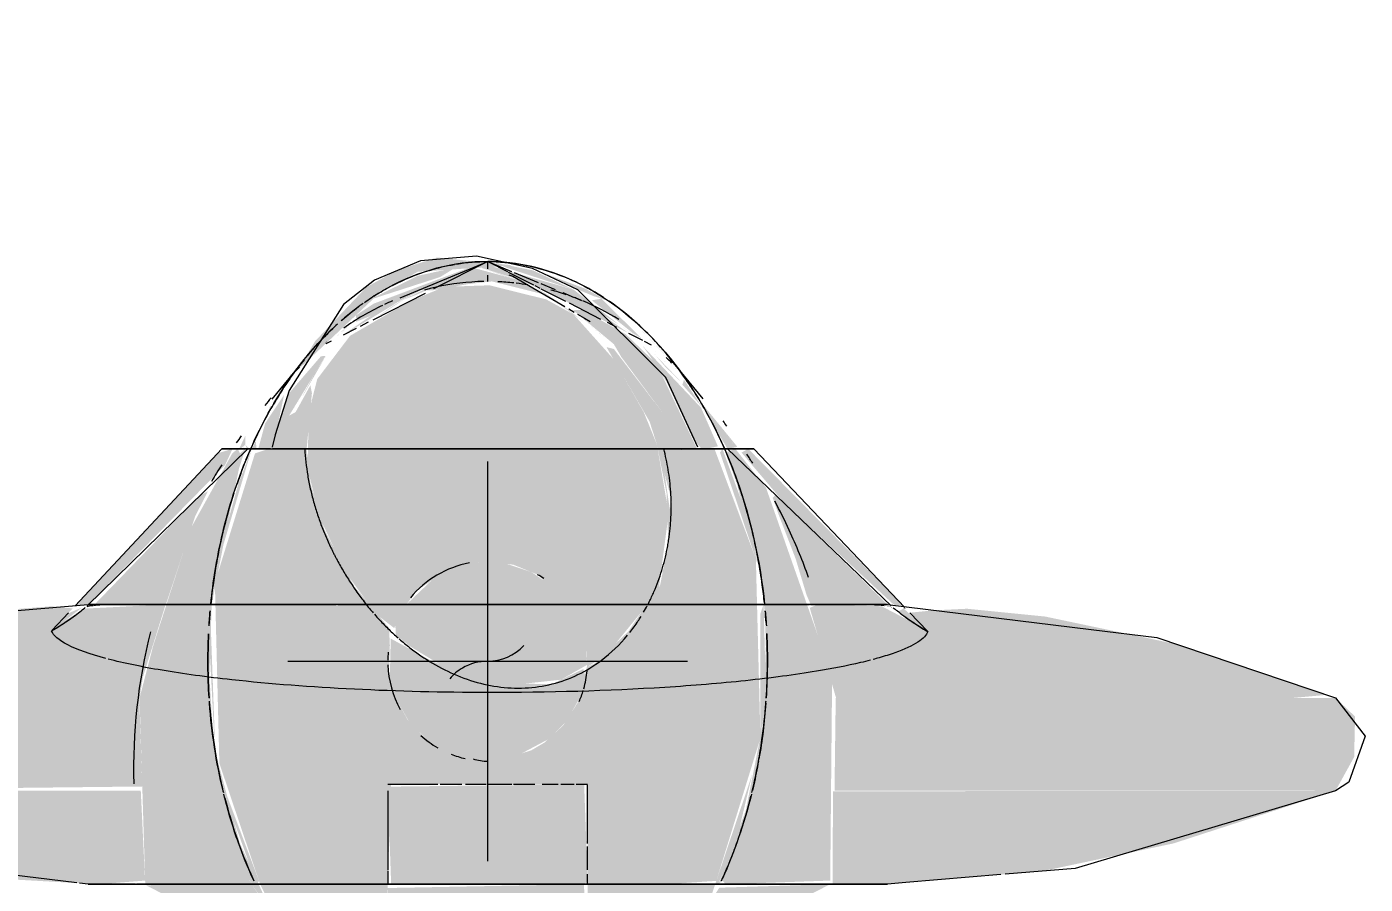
# Model space of a CAD drawing. Header units: metres. Extents: x 147 to 427, y -16 to 162.
# Drawn here: x 396.1699 to 396.3374, y 2.0721 to 2.1794 of the extents above; entities that cross this region are included whole.
import ezdxf

# ---------------------------------------------------------------- set-up
doc = ezdxf.new("R2010")
doc.units = ezdxf.units.M
for name, color, linetype, lineweight in [('A-ANNO-DIMS', 7, 'Continuous', 5), ('A-ANNO-DIMS-50', 7, 'Continuous', 5), ('P-PIPE', 7, 'Continuous', 5), ('P-PIPE-CNTR', 7, 'Continuous', 5), ('P-SANR-FIXT', 7, 'Continuous', 5)]:
    doc.layers.add(name, color=color, linetype=linetype, lineweight=lineweight)
doc.styles.add('Century Gothic_1', font='GOTHIC.TTF', dxfattribs={"height": 0.075})
doc.dimstyles.new('Setores_1_5', dxfattribs={"dimscale": 0.3048, "dimtxt": 0.078313, "dimasz": 0.520833, "dimexe": 0.393701, "dimexo": 0.246063, "dimgap": 0.287073, "dimtad": 1, "dimrnd": 0.01, "dimzin": 0, "dimdsep": 46, "dimtxsty": 'Century Gothic_1', "dimblk1": 'OBLIQUE', "dimblk2": 'OBLIQUE', "dimsah": 1, "dimcen": 0.09, "dimazin": 0, "dimtfac": 1, "dimtdec": 4, "dimtix": 1, "dimtmove": 0, "dimatfit": 3, "dimfxl": 1, "dimtvp": 1, "dimtolj": 1, "dimtzin": 0, "dimarcsym": 2})

# ---------------------------------------------------------------- blocks, each defined once
blk = doc.blocks.new('UT_Chuveiro ou ducha - UT_Elétrico-3640160-HH')
at = {"layer": 'P-SANR-FIXT', "true_color": 0x7f7f7f, "transparency": 33554598}
h = blk.add_hatch(color=8, dxfattribs=at)
h.paths.add_polyline_path([(-156.98168, 2.13654), (-156.97167, 2.14595), (-156.96678, 2.14872), (-156.95489, 2.14953), (-156.96437, 2.15051), (-156.96938, 2.1489), (-156.97321, 2.14679), (-156.9796, 2.14005), (-156.98163, 2.13666)])
h.paths.add_polyline_path([(-156.93577, 2.13828), (-156.9395, 2.14214), (-156.93645, 2.13894), (-156.93578, 2.13829)])
h.paths.add_polyline_path([(-156.94315, 2.14515), (-156.94576, 2.14659), (-156.95276, 2.14921), (-156.95036, 2.14826), (-156.94858, 2.14726), (-156.94477, 2.14568), (-156.94317, 2.14516)])
h = blk.add_hatch(color=8, dxfattribs=at)
h.paths.add_polyline_path([(-156.93593, 2.12359), (-156.93496, 2.11993), (-156.93524, 2.11906), (-156.9359, 2.1235)])
h.paths.add_polyline_path([(-156.93585, 2.0721), (-156.92942, 2.07252), (-156.9239, 2.09039), (-156.92447, 2.11281), (-156.92965, 2.12658), (-156.93184, 2.12659), (-156.93686, 2.13717), (-156.94071, 2.14088), (-156.94614, 2.14396), (-156.94738, 2.14395), (-156.94224, 2.13967), (-156.94129, 2.13805), (-156.93619, 2.13117), (-156.94224, 2.13907), (-156.94316, 2.1393), (-156.93777, 2.12999), (-156.93684, 2.1271), (-156.93565, 2.12103), (-156.93543, 2.11488), (-156.93642, 2.10964), (-156.93755, 2.1071), (-156.93816, 2.1071), (-156.94041, 2.10374), (-156.94463, 2.09972), (-156.94562, 2.09924), (-156.94676, 2.09481), (-156.94853, 2.09201), (-156.95091, 2.08983), (-156.95257, 2.08885), (-156.95608, 2.08776), (-156.95802, 2.0875), (-156.96284, 2.08858), (-156.96586, 2.0904), (-156.96805, 2.09271), (-156.96957, 2.09548), (-156.97037, 2.09881), (-156.97026, 2.102), (-156.97036, 2.10415), (-156.9748, 2.10949), (-156.97844, 2.11644), (-156.9802, 2.12225), (-156.98067, 2.12658), (-156.98001, 2.13356), (-156.9802, 2.13452), (-156.98205, 2.13117), (-156.98286, 2.13073), (-156.97832, 2.13818), (-156.97888, 2.13816), (-156.98293, 2.13346), (-156.9854, 2.12658), (-156.98713, 2.12601), (-156.99215, 2.10983), (-156.99159, 2.08724), (-156.98649, 2.0721), (-156.97052, 2.07223), (-156.9701, 2.0846), (-156.94552, 2.08455), (-156.94552, 2.0721), (-156.9363, 2.0721)])
h.paths.add_polyline_path([(-156.9745, 2.14328), (-156.9745, 2.14246), (-156.97269, 2.1432), (-156.96629, 2.14645), (-156.965, 2.14639), (-156.96047, 2.14718), (-156.9575, 2.14752), (-156.95075, 2.14584), (-156.95443, 2.14775), (-156.96014, 2.14931), (-156.97227, 2.14474), (-156.9742, 2.14347)])
h.paths.add_polyline_path([(-156.97645, 2.14089), (-156.97525, 2.14223), (-156.97321, 2.14423), (-156.97599, 2.14147), (-156.97644, 2.1409)])
h.paths.add_polyline_path([(-156.94158, 2.14211), (-156.94729, 2.1465), (-156.95876, 2.14976), (-156.95876, 2.1492), (-156.95452, 2.14788), (-156.94379, 2.14347), (-156.94159, 2.14212)])
h = blk.add_hatch(color=8, dxfattribs=at)
h.paths.add_polyline_path([(-156.98124, 2.13305), (-156.98286, 2.13085), (-156.98128, 2.13299)])
h.paths.add_polyline_path([(-156.94351, 2.14053), (-156.94689, 2.14361), (-156.94364, 2.14063)])
h.paths.add_polyline_path([(-156.93915, 2.13554), (-156.94248, 2.13944), (-156.93924, 2.13564)])
h.paths.add_polyline_path([(-156.97686, 2.14064), (-156.97541, 2.1422), (-156.97677, 2.14077)])
h.paths.add_polyline_path([(-156.97595, 2.14126), (-156.97462, 2.1431), (-156.9759, 2.14132)])
h.paths.add_polyline_path([(-156.95443, 2.14775), (-156.95885, 2.14922), (-156.95594, 2.1482)])
h = blk.add_hatch(color=8, dxfattribs=at)
h.paths.add_polyline_path([(-156.96014, 2.14945), (-156.95876, 2.14976), (-156.9605, 2.14963), (-156.96153, 2.1494)])
h.paths.add_polyline_path([(-156.97286, 2.14519), (-156.96398, 2.14806), (-156.96206, 2.14924), (-156.96678, 2.14822), (-156.97281, 2.14522)])
for points in [[(-156.94729, 2.1465), (-156.95236, 2.1489), (-156.95705, 2.14985), (-156.95569, 2.14924), (-156.94756, 2.14659)], [(-156.97597, 2.14088), (-156.96903, 2.14505), (-156.96698, 2.14582), (-156.96433, 2.14702), (-156.965, 2.14696), (-156.97226, 2.14347), (-156.9759, 2.14098)], [(-156.97241, 2.14269), (-156.96813, 2.14549), (-156.96991, 2.14443), (-156.9724, 2.14269)], [(-156.9404, 2.14104), (-156.94422, 2.14373), (-156.9498, 2.14648), (-156.95018, 2.14601), (-156.94061, 2.14115)], [(-156.93865, 2.14015), (-156.94146, 2.14203), (-156.93886, 2.14026)], [(-156.97859, 2.13957), (-156.97707, 2.14104), (-156.97858, 2.13957)], [(-157.00956, 2.10702), (-157.00795, 2.10712), (-156.99087, 2.12455), (-156.98994, 2.12658), (-156.99182, 2.12601), (-157.00948, 2.1071)], [(-156.90609, 2.107), (-156.92543, 2.12658), (-156.92626, 2.1261), (-156.92072, 2.11957), (-156.9072, 2.10706)], [(-156.95681, 2.09683), (-156.94885, 2.09769), (-156.94558, 2.09955), (-156.94579, 2.10202), (-156.94668, 2.10501), (-156.94785, 2.1071), (-156.94919, 2.10884), (-156.9525, 2.11113), (-156.95561, 2.11218), (-156.95802, 2.1125), (-156.96126, 2.11207), (-156.96427, 2.11083), (-156.9682, 2.1071), (-156.96957, 2.10452), (-156.96951, 2.10324), (-156.9676, 2.10178), (-156.96234, 2.09859), (-156.95787, 2.09716)], [(-157.01258, 2.10379), (-157.00878, 2.10672), (-157.01053, 2.10598), (-157.01251, 2.10387)], [(-156.85716, 2.09542), (-156.85302, 2.0958), (-156.87222, 2.10221), (-156.88827, 2.10559), (-156.89805, 2.10657), (-156.90234, 2.10636), (-156.90521, 2.10607), (-156.90404, 2.10442), (-156.90873, 2.10688), (-156.91673, 2.1071), (-156.91773, 2.10668), (-156.91444, 2.09542), (-156.85882, 2.09542)], [(-156.90785, 2.10693), (-156.90853, 2.1071), (-156.90786, 2.10693)], [(-156.90736, 2.10675), (-156.90843, 2.10699), (-156.90762, 2.10677)], [(-156.90569, 2.10658), (-156.90598, 2.10674), (-156.90598, 2.10661)], [(-156.95802, 2.0875), (-156.95479, 2.08793), (-156.95027, 2.09033), (-156.9481, 2.09257), (-156.94651, 2.09542), (-156.94578, 2.09804), (-156.94606, 2.09903), (-156.94994, 2.09716), (-156.95802, 2.09721), (-156.96497, 2.1), (-156.97015, 2.10284), (-156.97026, 2.09797), (-156.96954, 2.09542), (-156.9679, 2.09252), (-156.96568, 2.09026), (-156.96284, 2.08858), (-156.96073, 2.08786)], [(-157.04933, 2.08379), (-157.00123, 2.08433), (-157.00161, 2.09542), (-157.06408, 2.09542), (-157.06654, 2.09308), (-157.06643, 2.08802), (-157.06408, 2.08379), (-157.05136, 2.08379)], [(-156.85954, 2.08379), (-156.85196, 2.08379), (-156.84962, 2.08802), (-156.84951, 2.09308), (-156.85196, 2.09542), (-156.91448, 2.09542), (-156.91463, 2.08379), (-156.86469, 2.08379)], [(-157.00677, 2.0721), (-157.00088, 2.07256), (-157.00142, 2.08379), (-157.06408, 2.08379), (-157.04125, 2.07638), (-157.02005, 2.07285), (-157.01636, 2.07264)], [(-156.94617, 2.0721), (-156.94552, 2.07239), (-156.94595, 2.0846), (-156.97052, 2.08431), (-156.9701, 2.0721), (-156.94629, 2.0721)], [(-156.90928, 2.0721), (-156.88879, 2.0737), (-156.87222, 2.07721), (-156.85196, 2.08379), (-156.91483, 2.08373), (-156.91486, 2.0721), (-156.91128, 2.0721)]]:
    blk.add_hatch(color=8, dxfattribs=at).paths.add_polyline_path(points)
h = blk.add_hatch(color=8, dxfattribs=at)
h.paths.add_polyline_path([(-156.94552, 2.05642), (-156.93733, 2.06123), (-156.93025, 2.07005), (-156.92956, 2.0721), (-156.94552, 2.0721), (-156.94552, 2.05697)])
h.paths.add_polyline_path([(-156.97052, 2.05642), (-156.97052, 2.0721), (-156.98646, 2.07202), (-156.98482, 2.06883), (-156.97817, 2.06101), (-156.97136, 2.05686)])
h.paths.add_polyline_path([(-156.94562, 2.09924), (-156.94318, 2.10079), (-156.93837, 2.10668), (-156.93786, 2.10642), (-156.93672, 2.10831), (-156.93538, 2.11846), (-156.93684, 2.1271), (-156.9385, 2.13117), (-156.94227, 2.13779), (-156.94726, 2.14338), (-156.95071, 2.14527), (-156.9578, 2.14703), (-156.96342, 2.14684), (-156.9678, 2.14503), (-156.97523, 2.14072), (-156.97934, 2.13531), (-156.9804, 2.13117), (-156.98056, 2.12413), (-156.97904, 2.11799), (-156.97581, 2.11113), (-156.97197, 2.10589), (-156.96972, 2.10415), (-156.9682, 2.1071), (-156.96686, 2.10884), (-156.96355, 2.11113), (-156.96044, 2.11218), (-156.95802, 2.1125), (-156.95479, 2.11207), (-156.95177, 2.11083), (-156.94785, 2.1071), (-156.94668, 2.10501), (-156.94567, 2.10113), (-156.94558, 2.09955)])
h.paths.add_polyline_path([(-156.93066, 2.12658), (-156.92922, 2.12689), (-156.93133, 2.13172), (-156.93863, 2.13945), (-156.93764, 2.13806), (-156.93562, 2.13491), (-156.93236, 2.12784), (-156.93126, 2.12658), (-156.93075, 2.12658)])
h.paths.add_polyline_path([(-156.98539, 2.12658), (-156.9849, 2.12658), (-156.98349, 2.13333), (-156.98586, 2.12976), (-156.98672, 2.12658), (-156.9854, 2.12658)])
h.paths.add_polyline_path([(-156.9387, 2.14033), (-156.9438, 2.14536), (-156.94499, 2.14515), (-156.94284, 2.14343), (-156.93987, 2.14105), (-156.93884, 2.14042)])
h.paths.add_polyline_path([(-156.94985, 2.1452), (-156.9519, 2.14608), (-156.95018, 2.14534)])
h = blk.add_hatch(color=8, dxfattribs=at)
h.paths.add_polyline_path([(-156.98124, 2.13305), (-156.97819, 2.1383), (-156.97967, 2.13597), (-156.98105, 2.13346)])
h.paths.add_polyline_path([(-156.94576, 2.14231), (-156.95224, 2.14692), (-156.94951, 2.14516), (-156.94586, 2.14238)])
h = blk.add_hatch(color=8, dxfattribs=at)
h.paths.add_polyline_path([(-156.98686, 2.0721), (-156.98663, 2.07252), (-156.99142, 2.08527), (-156.99064, 2.0824), (-156.98705, 2.07247)])
h.paths.add_polyline_path([(-156.99215, 2.09016), (-156.99272, 2.10598), (-156.99283, 2.102), (-156.99225, 2.09089), (-156.99215, 2.09017)])
h.paths.add_polyline_path([(-156.9918, 2.11215), (-156.98754, 2.12655), (-156.98921, 2.1222), (-156.99157, 2.11368)])
h.paths.add_polyline_path([(-156.97876, 2.13946), (-156.97718, 2.141), (-156.97865, 2.13957)])
h = blk.add_hatch(color=8, dxfattribs=at)
h.paths.add_polyline_path([(-156.93552, 2.06239), (-156.93391, 2.0641), (-156.93535, 2.0626)])
h.paths.add_polyline_path([(-156.94203, 2.05822), (-156.93577, 2.06207), (-156.9368, 2.06156), (-156.94097, 2.0589)])
h.paths.add_polyline_path([(-156.93652, 2.06105), (-156.93535, 2.06226), (-156.93641, 2.06119)])
h.paths.add_polyline_path([(-156.92919, 2.0721), (-156.92682, 2.07788), (-156.92492, 2.08587), (-156.92956, 2.0721)])
h.paths.add_polyline_path([(-156.9239, 2.09017), (-156.92322, 2.09641), (-156.9235, 2.10712), (-156.9239, 2.10597), (-156.9239, 2.09039)])
h.paths.add_polyline_path([(-156.92425, 2.11214), (-156.92567, 2.11845), (-156.92866, 2.12658), (-156.92895, 2.1261), (-156.9245, 2.11288)])
h.paths.add_polyline_path([(-156.93083, 2.13113), (-156.93266, 2.13346), (-156.93087, 2.13117)])
h.paths.add_polyline_path([(-156.93347, 2.13459), (-156.93717, 2.13844), (-156.93578, 2.13682), (-156.93376, 2.13487)])
h.paths.add_polyline_path([(-156.93599, 2.13781), (-156.93845, 2.14005), (-156.93684, 2.13858), (-156.93632, 2.13811)])
h = blk.add_hatch(color=8, dxfattribs=at)
h.paths.add_polyline_path([(-156.93659, 2.06102), (-156.93565, 2.06207), (-156.93654, 2.06109)])
h.paths.add_polyline_path([(-156.93535, 2.137), (-156.93836, 2.13994), (-156.93552, 2.13717)])
h.paths.add_polyline_path([(-156.93914, 2.1398), (-156.94139, 2.14154), (-156.93917, 2.13982)])
h = blk.add_hatch(color=8, dxfattribs=at)
h.paths.add_polyline_path([(-156.93733, 2.06123), (-156.93468, 2.06346), (-156.93535, 2.06349), (-156.93718, 2.06141)])
h.paths.add_polyline_path([(-156.92919, 2.0721), (-156.92864, 2.07256), (-156.92824, 2.0721), (-156.91517, 2.07256), (-156.91493, 2.09813), (-156.9232, 2.1217), (-156.92704, 2.12658), (-156.92828, 2.1261), (-156.92686, 2.12225), (-156.9239, 2.11113), (-156.92333, 2.10597), (-156.92322, 2.10182), (-156.92367, 2.09171), (-156.92573, 2.08136), (-156.92896, 2.07255)])
h.paths.add_polyline_path([(-156.93112, 2.1317), (-156.93347, 2.13521), (-156.93366, 2.13459), (-156.93126, 2.13186)])
h.paths.add_polyline_path([(-156.93406, 2.13608), (-156.93863, 2.14102), (-156.93413, 2.13615)])
h = blk.add_hatch(color=8, dxfattribs=at)
h.paths.add_polyline_path([(-156.97992, 2.06125), (-156.98049, 2.06189), (-156.98306, 2.06483), (-156.98403, 2.06654), (-156.98746, 2.07202), (-156.98804, 2.0721), (-157.00078, 2.07198), (-156.98115, 2.06189)])
h.paths.add_polyline_path([(-156.98891, 2.12658), (-156.98833, 2.12713), (-156.98833, 2.12823), (-156.98911, 2.12658)])
h.paths.add_polyline_path([(-156.98802, 2.12658), (-156.98793, 2.12667), (-156.98833, 2.12705), (-156.98814, 2.12658)])
h.paths.add_polyline_path([(-156.98539, 2.13162), (-156.9849, 2.132), (-156.98522, 2.13188)])
h = blk.add_hatch(color=8, dxfattribs=at)
h.paths.add_polyline_path([(-156.93613, 2.06125), (-156.91519, 2.0721), (-156.92905, 2.07167), (-156.93323, 2.0649), (-156.93391, 2.06341), (-156.93596, 2.06148)])
h.paths.add_polyline_path([(-156.93159, 2.06681), (-156.92874, 2.07103), (-156.93158, 2.06683)])
h.paths.add_polyline_path([(-156.92794, 2.12658), (-156.92679, 2.12683), (-156.9317, 2.13284), (-156.92802, 2.12658)])
h.paths.add_polyline_path([(-156.92704, 2.12683), (-156.93005, 2.13117), (-156.9272, 2.12707)])
h = blk.add_hatch(color=8, dxfattribs=at)
h.paths.add_polyline_path([(-156.98341, 2.06518), (-156.98539, 2.06777), (-156.98385, 2.0657)])
h.paths.add_polyline_path([(-156.98026, 2.06169), (-156.98154, 2.06327), (-156.98049, 2.06189)])
h.paths.add_polyline_path([(-156.98743, 2.0721), (-156.98784, 2.07259), (-156.9878, 2.07257)])
h.paths.add_polyline_path([(-156.98493, 2.0683), (-156.98905, 2.0773), (-156.99215, 2.08887), (-156.9925, 2.09257), (-156.99283, 2.09819), (-156.99255, 2.10712), (-156.99021, 2.11898), (-156.98912, 2.12415), (-156.98833, 2.12658), (-156.989, 2.12601), (-156.9893, 2.12658), (-156.98997, 2.12601), (-156.99508, 2.11678), (-156.99985, 2.102), (-157.00157, 2.09542), (-157.00086, 2.0721), (-156.98746, 2.07202), (-156.98506, 2.06845)])
h.paths.add_polyline_path([(-156.97904, 2.06159), (-156.98341, 2.06574), (-156.98088, 2.06283), (-156.9793, 2.06177)])
h.paths.add_polyline_path([(-156.98867, 2.12658), (-156.98833, 2.12705), (-156.98861, 2.12669)])
h.paths.add_polyline_path([(-156.98798, 2.12658), (-156.98788, 2.12673), (-156.98793, 2.12667)])
h.paths.add_polyline_path([(-156.98753, 2.12658), (-156.98693, 2.12658), (-156.98704, 2.12755)])
h.paths.add_polyline_path([(-156.98794, 2.12658), (-156.98782, 2.12679), (-156.98784, 2.12677)])
h = blk.add_hatch(color=8, dxfattribs=at)
h.paths.add_polyline_path([(-156.90801, 2.1071), (-156.92203, 2.12083), (-156.92236, 2.12043), (-156.92159, 2.11826), (-156.91949, 2.11281), (-156.91814, 2.10833), (-156.91762, 2.1071), (-156.90806, 2.1071)])
h.paths.add_polyline_path([(-156.99831, 2.1071), (-156.99815, 2.10749), (-156.9946, 2.11816), (-156.99301, 2.12128), (-156.99408, 2.12067), (-157.0072, 2.1071), (-156.99899, 2.1071)])
h = blk.add_hatch(color=8, dxfattribs=at)
h.paths.add_polyline_path([(-157.0212, 2.10643), (-157.02474, 2.10597), (-157.02151, 2.10638)])
h.paths.add_polyline_path([(-157.03556, 2.09542), (-157.00157, 2.09542), (-157.00115, 2.09802), (-156.99831, 2.1071), (-157.00854, 2.10658), (-157.01211, 2.10429), (-157.00995, 2.10661), (-157.01258, 2.10687), (-157.02406, 2.10598), (-157.04194, 2.10271), (-157.06408, 2.09542), (-157.03619, 2.09542)])
h = blk.add_hatch(color=8, dxfattribs=at)
h.paths.add_polyline_path([(-156.90297, 2.10371), (-156.90598, 2.10661), (-156.90667, 2.10621), (-156.90305, 2.10377)])
h.paths.add_polyline_path([(-156.90583, 2.10672), (-156.90609, 2.107), (-156.90598, 2.10674)])
h = blk.add_hatch(color=8, dxfattribs=at)
h.paths.add_polyline_path([(-156.95802, 2.05), (-156.94552, 2.05697), (-156.94597, 2.0721), (-156.97052, 2.07163), (-156.9701, 2.05621), (-156.95803, 2.05001)])
h.paths.add_polyline_path([(-156.96694, 2.05536), (-156.96694, 2.05536), (-156.96694, 2.05536)])
at = {"layer": 'P-SANR-FIXT', "color": 8, "true_color": 0x797979}
for p, q in [((-156.96899, 2.14546), (-156.95802, 2.15)), ((-156.95802, 2.15), (-156.96478, 2.14657)), ((-156.95802, 2.15), (-156.95503, 2.14876)), ((-156.95802, 2.14908), (-156.95802, 2.15)), ((-156.95802, 2.15), (-156.95555, 2.14874)), ((-156.95545, 2.14869), (-156.95228, 2.14708)), ((-156.95469, 2.14862), (-156.95172, 2.14739)), ((-156.95802, 2.14752), (-156.95802, 2.1483)), ((-156.95214, 2.14701), (-156.95151, 2.14669)), ((-156.95137, 2.14725), (-156.94958, 2.14651)), ((-156.95136, 2.14661), (-156.94828, 2.14505)), ((-156.94864, 2.14612), (-156.94719, 2.14552)), ((-156.94704, 2.14546), (-156.94628, 2.14514)), ((-156.94784, 2.14482), (-156.94389, 2.14281)), ((-156.97297, 2.1424), (-156.97398, 2.14189)), ((-156.94308, 2.1424), (-156.94192, 2.14181)), ((-156.97759, 2.14005), (-156.97829, 2.1397)), ((-156.97448, 2.14164), (-156.97612, 2.1408))]:
    blk.add_line(p, q, dxfattribs=at)
at = {"layer": 'P-SANR-FIXT', "color": 8, "true_color": 0x6f6f6f}
for p, q in [((-156.96586, 2.14602), (-156.97241, 2.14269)), ((-156.94677, 2.14342), (-156.94589, 2.14291)), ((-156.9404, 2.14104), (-156.93865, 2.14015)), ((-156.93845, 2.14005), (-156.93755, 2.13959)), ((-156.98091, 2.12658), (-156.98493, 2.12658)), ((-156.93179, 2.12658), (-156.93599, 2.12658)), ((-156.93302, 2.12662), (-156.93184, 2.12658))]:
    blk.add_line(p, q, dxfattribs=at)
at = {"layer": 'P-SANR-FIXT', "color": 251, "true_color": 0x525252}
for p, q in [((-156.94787, 2.14407), (-156.94719, 2.14367)), ((-156.94589, 2.14291), (-156.94519, 2.1425)), ((-156.98519, 2.12658), (-156.99128, 2.12658)), ((-156.98884, 2.12658), (-156.98802, 2.12658)), ((-156.95944, 2.12658), (-156.95547, 2.12658)), ((-156.94129, 2.12658), (-156.95535, 2.12659)), ((-156.93304, 2.12658), (-156.94123, 2.12658)), ((-156.92473, 2.12658), (-156.93179, 2.12658)), ((-156.92802, 2.12658), (-156.9272, 2.12658)), ((-157.02252, 2.10588), (-157.00802, 2.1071)), ((-156.9087, 2.1071), (-156.90806, 2.1071)), ((-156.90802, 2.1071), (-156.88254, 2.10399)), ((-157.01047, 2.10604), (-157.01251, 2.10387)), ((-156.9052, 2.10606), (-156.90301, 2.10376)), ((-157.0094, 2.07227), (-157.03157, 2.07497)), ((-156.89382, 2.0733), (-156.90572, 2.0723)), ((-156.94719, 2.0721), (-156.95802, 2.0721)), ((-156.90928, 2.0721), (-156.91037, 2.0721))]:
    blk.add_line(p, q, dxfattribs=at)
at = {"layer": 'P-SANR-FIXT'}
for p, q in [((-156.981, 2.13772), (-156.98502, 2.1328)), ((-156.93105, 2.13282), (-156.93513, 2.13781)), ((-156.99128, 2.12658), (-157.00964, 2.10694)), ((-157.00814, 2.10692), (-156.98802, 2.12658)), ((-156.99128, 2.12658), (-156.98884, 2.12658)), ((-156.98314, 2.12658), (-156.9849, 2.12658)), ((-156.93184, 2.12658), (-156.93304, 2.12658)), ((-156.92802, 2.12658), (-156.90754, 2.10692)), ((-156.9272, 2.12658), (-156.92473, 2.12658)), ((-156.92473, 2.12658), (-156.90583, 2.10672)), ((-157.00802, 2.1071), (-157.00493, 2.1071)), ((-156.91094, 2.1071), (-156.9087, 2.1071)), ((-157.00802, 2.0721), (-157.0091, 2.07223)), ((-156.90802, 2.0721), (-156.90928, 2.0721)), ((-156.90572, 2.0723), (-156.90802, 2.0721))]:
    blk.add_line(p, q, dxfattribs=at)
at = {"layer": 'P-SANR-FIXT', "flags": 128}
for points in [[(-156.93172, 2.12678), (-156.93572, 2.1355), (-156.94675, 2.14646), (-156.9524, 2.14915), (-156.95943, 2.15066), (-156.96642, 2.15011), (-156.97218, 2.14769), (-156.97607, 2.14462), (-156.98285, 2.13387), (-156.98459, 2.12833), (-156.98498, 2.12677)], [(-156.98802, 2.12658), (-156.9823, 2.12658), (-156.9673, 2.12658), (-156.95944, 2.12658)], [(-156.95535, 2.12659), (-156.95725, 2.12658), (-156.95955, 2.12658)], [(-156.95547, 2.12658), (-156.94875, 2.12658), (-156.93375, 2.12658), (-156.92802, 2.12658)], [(-156.95802, 2.1071), (-156.9778, 2.1071), (-156.99435, 2.1071), (-157.00498, 2.1071), (-157.00802, 2.1071)], [(-156.90802, 2.1071), (-156.9121, 2.1071), (-156.92367, 2.1071), (-156.94083, 2.1071), (-156.95802, 2.1071)], [(-156.88254, 2.10399), (-156.8743, 2.10299), (-156.85196, 2.09542)], [(-156.85196, 2.09542), (-156.84824, 2.09061), (-156.85027, 2.08488), (-156.85196, 2.08379)], [(-156.85196, 2.08379), (-156.88452, 2.07409), (-156.89328, 2.07335)], [(-157.00207, 2.0721), (-157.00498, 2.0721), (-157.00802, 2.0721)], [(-157.00802, 2.0721), (-157.00395, 2.0721), (-156.99238, 2.0721), (-156.97522, 2.0721), (-156.95802, 2.0721)], [(-156.95802, 2.0721), (-156.93825, 2.0721), (-156.9217, 2.0721), (-156.91107, 2.0721), (-156.90802, 2.0721)], [(-156.91037, 2.0721), (-156.9121, 2.0721), (-156.91331, 2.0721)]]:
    blk.add_lwpolyline(points, dxfattribs=at)
at = {"layer": 'P-SANR-FIXT', "color": 251, "true_color": 0x525252, "flags": 128}
for points in [[(-156.95536, 2.14835), (-156.95486, 2.14817), (-156.94839, 2.14438)], [(-156.95955, 2.12658), (-156.97374, 2.12658), (-156.98314, 2.12658)], [(-156.95802, 2.0721), (-156.9778, 2.0721), (-156.99435, 2.0721), (-157.00194, 2.0721)], [(-156.91331, 2.0721), (-156.92367, 2.0721), (-156.94083, 2.0721), (-156.94718, 2.0721)]]:
    blk.add_lwpolyline(points, dxfattribs=at)
at = {"layer": 'P-SANR-FIXT', "color": 8, "true_color": 0x6f6f6f, "flags": 128}
blk.add_lwpolyline([(-156.93599, 2.12658), (-156.93494, 2.12658), (-156.93377, 2.12653)], dxfattribs=at)
at = {"layer": 'P-SANR-FIXT', "color": 8, "true_color": 0x6f6f6f}
for centre, radius, start, end in [((-156.9578, 2.1162), 0.03132, 94.0408, 105.0691), ((-156.93093, 2.08645), 0.0714, 139.3392, 140.3463), ((-156.98511, 2.08645), 0.0714, 32.4529, 33.5425), ((-156.93093, 2.08645), 0.0714, 147.7215, 149.6745), ((-156.98511, 2.08645), 0.0714, 19.6557, 24.783)]:
    blk.add_arc(centre, radius, start, end, dxfattribs=at)
at = {"layer": 'P-SANR-FIXT', "color": 8, "true_color": 0x797979}
for centre, radius, start, end in [((-156.9578, 2.1162), 0.03132, 91.25, 94.0408), ((-156.95825, 2.1162), 0.03132, 80.3255, 83.0246), ((-156.9578, 2.1162), 0.03132, 112.797, 114.7647), ((-156.95825, 2.1162), 0.03132, 67.5297, 68.7526), ((-156.95825, 2.1162), 0.03132, 57.9586, 67.2054), ((-156.9578, 2.1162), 0.03132, 115.2688, 125.5484), ((-156.93093, 2.08645), 0.0714, 135.1734, 136.3923), ((-156.98511, 2.08645), 0.0714, 45.419, 46.2175), ((-156.95802, 2.1), 0.0125, 174.7143, 179.4323), ((-156.95802, 2.1), 0.0125, 182.0722, 208.9118), ((-156.95802, 2.1), 0.0125, 228.0735, 240)]:
    blk.add_arc(centre, radius, start, end, dxfattribs=at)
at = {"layer": 'P-SANR-FIXT', "color": 8, "true_color": 0x7c7c7c}
for centre, radius, start, end in [((-156.95825, 2.1162), 0.03132, 83.549, 87.2239), ((-156.95825, 2.1162), 0.03132, 71.2564, 74.9309), ((-156.95802, 2.1), 0.0125, 174.7143, 179.4323), ((-156.95802, 2.1), 0.0125, 182.0722, 208.9118), ((-156.95802, 2.1), 0.0125, 228.0735, 240)]:
    blk.add_arc(centre, radius, start, end, dxfattribs=at)
at = {"layer": 'P-SANR-FIXT', "color": 8, "true_color": 0x7d7d7d}
blk.add_arc((-156.95825, 2.1162), 0.03132, 68.7526, 69.2922, dxfattribs=at)
at = {"layer": 'P-SANR-FIXT', "color": 251, "true_color": 0x525252}
for centre, start, end in [((-156.98511, 2.08645), 37.0027, 37.6493), ((-156.93093, 2.08645), 144.234, 145.0866), ((-156.98511, 2.08645), 24.783, 28.0566), ((-156.93093, 2.08645), 166.0436, 181.4246)]:
    blk.add_arc(centre, 0.0714, start, end, dxfattribs=at)
at = {"layer": 'P-SANR-FIXT', "color": 8, "true_color": 0x6f6f6f}
for points in [[(-156.95802, 2.15), (-156.9623, 2.15), (-156.96658, 2.14887), (-156.97057, 2.14668)], [(-156.9653, 2.1489), (-156.96427, 2.14922), (-156.96324, 2.14946), (-156.96219, 2.14964)], [(-156.94711, 2.1475), (-156.95062, 2.14915), (-156.95432, 2.15), (-156.95802, 2.15)], [(-156.97174, 2.146), (-156.97205, 2.14581), (-156.97237, 2.14561), (-156.97268, 2.1454)], [(-156.97468, 2.14398), (-156.97525, 2.14353), (-156.97582, 2.14307), (-156.97637, 2.14258)], [(-156.97681, 2.14219), (-156.97709, 2.14193), (-156.97737, 2.14167), (-156.97765, 2.1414)], [(-156.97793, 2.14112), (-156.97863, 2.14043), (-156.97931, 2.13971), (-156.97997, 2.13895)], [(-156.9849, 2.12658), (-156.98382, 2.12658), (-156.98295, 2.12658), (-156.98229, 2.12658)], [(-156.98227, 2.12658), (-156.9816, 2.12658), (-156.98115, 2.12658), (-156.98091, 2.12658)], [(-156.92688, 2.1228), (-156.92739, 2.12422), (-156.92795, 2.12561), (-156.92855, 2.12695)], [(-156.98978, 2.12103), (-156.99069, 2.1182), (-156.99143, 2.11525), (-156.99196, 2.11224)], [(-156.99234, 2.10985), (-156.99246, 2.10895), (-156.99257, 2.10805), (-156.99267, 2.10714)], [(-156.9234, 2.10729), (-156.92348, 2.10805), (-156.92357, 2.10881), (-156.92367, 2.10956)], [(-157.00814, 2.10683), (-157.00796, 2.1069), (-157.00771, 2.10695), (-157.00738, 2.10699)], [(-157.0073, 2.107), (-157.00701, 2.10703), (-157.00667, 2.10706), (-157.00627, 2.10708)], [(-156.91009, 2.10709), (-156.90942, 2.10708), (-156.90887, 2.10704), (-156.90843, 2.10699)], [(-156.92319, 2.10486), (-156.92323, 2.10535), (-156.92327, 2.10583), (-156.92331, 2.10632)], [(-156.99294, 2.10344), (-156.99307, 2.10076), (-156.99305, 2.09806), (-156.99287, 2.09539)], [(-156.92317, 2.09539), (-156.923, 2.09806), (-156.92298, 2.10076), (-156.92311, 2.10345)], [(-156.99285, 2.09501), (-156.99273, 2.09338), (-156.99256, 2.09175), (-156.99234, 2.09014)], [(-156.92497, 2.08358), (-156.92466, 2.08486), (-156.92438, 2.08615), (-156.92415, 2.08745)], [(-156.92649, 2.07831), (-156.92596, 2.07988), (-156.92549, 2.08149), (-156.92508, 2.08313)], [(-156.9909, 2.08286), (-156.9901, 2.07971), (-156.98907, 2.07668), (-156.98784, 2.07383)], [(-156.92878, 2.07253), (-156.9284, 2.07336), (-156.92804, 2.0742), (-156.92769, 2.07506)], [(-156.98779, 2.0737), (-156.98762, 2.07331), (-156.98745, 2.07292), (-156.98727, 2.07253)]]:
    blk.add_open_spline(points, degree=3, dxfattribs=at)
at = {"layer": 'P-SANR-FIXT', "color": 251, "true_color": 0x525252}
for points in [[(-156.96992, 2.14702), (-156.96843, 2.14779), (-156.9669, 2.14841), (-156.96536, 2.14889)], [(-156.96193, 2.14969), (-156.96063, 2.14989), (-156.95933, 2.15), (-156.95802, 2.15)], [(-156.95802, 2.15), (-156.95659, 2.15), (-156.95516, 2.14987), (-156.95375, 2.14962)], [(-156.97226, 2.14568), (-156.97166, 2.14606), (-156.97106, 2.14641), (-156.97044, 2.14675)], [(-156.97343, 2.1449), (-156.97315, 2.14509), (-156.97286, 2.14529), (-156.97258, 2.14547)], [(-156.97625, 2.14269), (-156.97557, 2.14328), (-156.97488, 2.14383), (-156.97418, 2.14436)], [(-156.97358, 2.14479), (-156.97395, 2.14453), (-156.97432, 2.14426), (-156.97468, 2.14398)], [(-156.93607, 2.13893), (-156.93772, 2.14084), (-156.9395, 2.14253), (-156.94137, 2.14398)], [(-156.98185, 2.13663), (-156.98037, 2.13858), (-156.97878, 2.14036), (-156.97709, 2.14192)], [(-156.98012, 2.13877), (-156.98031, 2.13856), (-156.98049, 2.13834), (-156.98067, 2.13813)], [(-156.98279, 2.13533), (-156.98344, 2.1344), (-156.98407, 2.13343), (-156.98466, 2.13243)], [(-156.93227, 2.13386), (-156.93259, 2.13436), (-156.93292, 2.13485), (-156.93326, 2.13533)], [(-156.93139, 2.13244), (-156.93159, 2.13278), (-156.9318, 2.13312), (-156.93201, 2.13346)], [(-156.98593, 2.13018), (-156.98647, 2.12915), (-156.98699, 2.12809), (-156.98748, 2.127)], [(-156.92857, 2.127), (-156.92906, 2.12809), (-156.92957, 2.12915), (-156.93012, 2.13017)], [(-156.98826, 2.12518), (-156.98805, 2.12568), (-156.98784, 2.12618), (-156.98762, 2.12668)], [(-156.99196, 2.11224), (-156.9921, 2.11145), (-156.99223, 2.11065), (-156.99234, 2.10985)], [(-156.92367, 2.10956), (-156.92381, 2.1106), (-156.92398, 2.11164), (-156.92417, 2.11267)], [(-157.01258, 2.10379), (-157.01116, 2.10465), (-157.00938, 2.10589), (-157.00867, 2.10651), (-157.00836, 2.10671)], [(-156.93852, 2.10613), (-156.93836, 2.1064), (-156.9382, 2.10668), (-156.93806, 2.10695)], [(-156.91762, 2.1071), (-156.91486, 2.1071), (-156.91259, 2.1071), (-156.91094, 2.1071)], [(-156.90729, 2.10668), (-156.90699, 2.10648), (-156.90626, 2.10586), (-156.90441, 2.10459), (-156.90297, 2.10371)], [(-157.01238, 2.10391), (-157.01108, 2.1047), (-157.01024, 2.10529), (-157.00965, 2.10574)], [(-156.99288, 2.10445), (-156.99284, 2.10506), (-156.9928, 2.10568), (-156.99274, 2.10629)], [(-156.94024, 2.1036), (-156.93988, 2.10405), (-156.93954, 2.10452), (-156.93922, 2.10501)], [(-156.93922, 2.10501), (-156.93909, 2.1052), (-156.93896, 2.1054), (-156.93884, 2.10559)], [(-156.90598, 2.1057), (-156.90535, 2.10524), (-156.90446, 2.10462), (-156.90308, 2.10378)], [(-157.00578, 2.10034), (-157.00777, 2.10088), (-157.01101, 2.10203), (-157.01237, 2.10322), (-157.01258, 2.10379)], [(-156.99288, 2.09542), (-156.99305, 2.09808), (-156.99307, 2.10076), (-156.99294, 2.10342)], [(-156.94381, 2.10011), (-156.94258, 2.10103), (-156.94149, 2.10209), (-156.94052, 2.10325)], [(-156.92311, 2.10342), (-156.92298, 2.10076), (-156.92301, 2.09808), (-156.92318, 2.09542)], [(-156.99113, 2.08378), (-156.99198, 2.08734), (-156.99256, 2.09104), (-156.99283, 2.09477)], [(-156.92322, 2.09477), (-156.92339, 2.09242), (-156.92368, 2.09009), (-156.92408, 2.0878)], [(-156.99234, 2.09014), (-156.99223, 2.08939), (-156.99211, 2.08863), (-156.99198, 2.08788)], [(-156.92415, 2.08745), (-156.92398, 2.08834), (-156.92384, 2.08924), (-156.92371, 2.09015)], [(-156.92502, 2.08337), (-156.92594, 2.07966), (-156.92716, 2.0761), (-156.92866, 2.0728)]]:
    blk.add_open_spline(points, degree=3, dxfattribs=at)
at = {"layer": 'P-SANR-FIXT'}
for points, knots in [([(-156.95375, 2.14962), (-156.95092, 2.14912), (-156.94396, 2.14665), (-156.935, 2.13881), (-156.93014, 2.13055), (-156.92843, 2.12668)], [-0.9609819, -0.9609819, -0.9609819, -0.9609819, -0.8833333, -0.7666667, -0.6791639, -0.6791639, -0.6791639, -0.6791639]), ([(-156.98762, 2.12668), (-156.98656, 2.12908), (-156.98473, 2.13254), (-156.98261, 2.13562), (-156.98185, 2.13663)], [-0.32083608, -0.32083608, -0.32083608, -0.32083608, -0.26666667, -0.23831971, -0.23831971, -0.23831971, -0.23831971]), ([(-156.98112, 2.13757), (-156.98123, 2.13744), (-156.9818, 2.13671), (-156.98236, 2.13595), (-156.98279, 2.13533)], [-0.77065865, -0.77065865, -0.77065865, -0.77065865, -0.76666667, -0.74973289, -0.74973289, -0.74973289, -0.74973289])]:
    blk.add_open_spline(points, degree=3, knots=knots, dxfattribs=at)
at = {"layer": 'P-SANR-FIXT', "color": 251, "true_color": 0x525252}
for points, knots in [([(-156.94354, 2.14551), (-156.94362, 2.14557), (-156.94475, 2.1463), (-156.94591, 2.14694), (-156.94701, 2.14746)], [-0.13586206, -0.13586206, -0.13586206, -0.13586206, -0.13333333, -0.10193882, -0.10193882, -0.10193882, -0.10193882]), ([(-156.98091, 2.12658), (-156.98085, 2.12547), (-156.98066, 2.12379), (-156.98028, 2.12186), (-156.98002, 2.12076), (-156.9798, 2.11994), (-156.97956, 2.11912), (-156.97922, 2.11805), (-156.97874, 2.11671), (-156.97819, 2.1154), (-156.97778, 2.11449), (-156.97753, 2.11398), (-156.97735, 2.1136), (-156.97715, 2.11321), (-156.97689, 2.11271), (-156.97641, 2.11183), (-156.97569, 2.11061), (-156.97476, 2.10918), (-156.97376, 2.10778), (-156.97294, 2.10676), (-156.97246, 2.10619), (-156.97235, 2.10607)], [-1, -1, -1, -1, -0.9444444, -0.9166667, -0.9027778, -0.8888889, -0.875, -0.8611111, -0.8333333, -0.8055556, -0.7916667, -0.7847222, -0.7777778, -0.7708333, -0.7638889, -0.75, -0.7222222, -0.6944444, -0.6666667, -0.6388889, -0.6306196, -0.6306196, -0.6306196, -0.6306196]), ([(-156.93802, 2.10702), (-156.93795, 2.10716), (-156.93767, 2.10771), (-156.93721, 2.10869), (-156.93668, 2.11), (-156.93624, 2.11133), (-156.93586, 2.11269), (-156.9356, 2.11384), (-156.93544, 2.11477), (-156.93533, 2.11548), (-156.93524, 2.11618), (-156.93514, 2.11714), (-156.93507, 2.11834), (-156.93505, 2.11978), (-156.93511, 2.1212), (-156.93523, 2.12259), (-156.93549, 2.1244), (-156.93577, 2.12573), (-156.93599, 2.12658)], [-0.8951137, -0.8951137, -0.8951137, -0.8951137, -0.875, -0.8125, -0.75, -0.6875, -0.625, -0.5625, -0.53125, -0.5, -0.46875, -0.4375, -0.375, -0.3125, -0.25, -0.1875, -0.125, 0, 0, 0, 0]), ([(-156.92843, 2.12668), (-156.92785, 2.12539), (-156.92543, 2.1193), (-156.92393, 2.11254), (-156.92338, 2.10713)], [-0.6791639, -0.6791639, -0.6791639, -0.6791639, -0.65, -0.5455731, -0.5455731, -0.5455731, -0.5455731]), ([(-156.99266, 2.10713), (-156.99238, 2.10996), (-156.99137, 2.11615), (-156.98955, 2.12197), (-156.98833, 2.125)], [-0.4544269, -0.4544269, -0.4544269, -0.4544269, -0.4, -0.3333333, -0.3333333, -0.3333333, -0.3333333]), ([(-157.00493, 2.1071), (-157.00207, 2.1071), (-156.99387, 2.1071), (-156.98209, 2.1071), (-156.97696, 2.1071)], [0, 0, 0, 0, 0.4, 0.675829, 0.675829, 0.675829, 0.675829]), ([(-156.97676, 2.1071), (-156.97638, 2.1071), (-156.97038, 2.1071), (-156.96399, 2.1071), (-156.95802, 2.1071)], [0.6794623, 0.6794623, 0.6794623, 0.6794623, 0.7, 1, 1, 1, 1]), ([(-156.95802, 2.1071), (-156.95009, 2.1071), (-156.93614, 2.1071), (-156.92349, 2.1071), (-156.91863, 2.1071), (-156.91774, 2.1071)], [0, 0, 0, 0, 0.4, 0.7, 0.7720829, 0.7720829, 0.7720829, 0.7720829]), ([(-156.97219, 2.10588), (-156.97198, 2.10564), (-156.97138, 2.10498), (-156.97041, 2.10399), (-156.96962, 2.10326), (-156.96924, 2.10292)], [-0.62663104, -0.62663104, -0.62663104, -0.62663104, -0.61111111, -0.58333333, -0.55886949, -0.55886949, -0.55886949, -0.55886949]), ([(-156.9233, 2.10628), (-156.92327, 2.10593), (-156.92322, 2.10532), (-156.92318, 2.1047), (-156.92316, 2.10444)], [-0.54010365, -0.54010365, -0.54010365, -0.54010365, -0.53333333, -0.5283085, -0.5283085, -0.5283085, -0.5283085]), ([(-156.90297, 2.10371), (-156.90311, 2.10328), (-156.90394, 2.10238), (-156.90634, 2.10127), (-156.90857, 2.10056), (-156.90955, 2.10029), (-156.9098, 2.10023)], [-1, -1, -1, -1, -0.8928571, -0.7857143, -0.7321429, -0.7142857, -0.7142857, -0.7142857, -0.7142857]), ([(-156.96909, 2.10279), (-156.96866, 2.10241), (-156.96777, 2.10168), (-156.96591, 2.10033), (-156.96344, 2.09886), (-156.96021, 2.09752), (-156.95683, 2.09672), (-156.95334, 2.09655), (-156.94991, 2.09705), (-156.94667, 2.09823), (-156.94472, 2.09943), (-156.94381, 2.10011)], [-0.5555556, -0.5555556, -0.5555556, -0.5555556, -0.5277778, -0.5, -0.4444444, -0.3888889, -0.3333333, -0.2777778, -0.2222222, -0.1666667, -0.1111111, -0.1111111, -0.1111111, -0.1111111]), ([(-156.95802, 2.09608), (-156.96928, 2.0961), (-156.98433, 2.09682), (-156.99891, 2.0988), (-157.00355, 2.09976), (-157.00549, 2.10027)], [-1, -1, -1, -1, -0.5714286, -0.4285714, -0.2925698, -0.2925698, -0.2925698, -0.2925698]), ([(-156.91015, 2.10013), (-156.91054, 2.10003), (-156.91255, 2.09953), (-156.91736, 2.09859), (-156.92554, 2.09751), (-156.93911, 2.09639), (-156.95047, 2.09607), (-156.95802, 2.09608)], [-0.706222, -0.706222, -0.706222, -0.706222, -0.6785714, -0.5714286, -0.4285714, -0.2857143, 0, 0, 0, 0]), ([(-156.92414, 2.08752), (-156.92431, 2.08652), (-156.92457, 2.08528), (-156.92485, 2.08406), (-156.92491, 2.08382)], [-0.4196753, -0.4196753, -0.4196753, -0.4196753, -0.4, -0.39511029, -0.39511029, -0.39511029, -0.39511029]), ([(-156.98739, 2.0728), (-156.98805, 2.07425), (-156.98943, 2.07767), (-156.99052, 2.08129), (-156.99103, 2.08337)], [-0.68312218, -0.68312218, -0.68312218, -0.68312218, -0.65, -0.60792462, -0.60792462, -0.60792462, -0.60792462])]:
    blk.add_open_spline(points, degree=3, knots=knots, dxfattribs=at)
at = {"layer": 'P-SANR-FIXT'}
for points in [[(-156.94137, 2.14398), (-156.94186, 2.14435), (-156.94234, 2.14471), (-156.94284, 2.14505)], [(-156.93326, 2.13533), (-156.93415, 2.1366), (-156.93509, 2.1378), (-156.93607, 2.13893)], [(-156.98466, 2.13243), (-156.9851, 2.1317), (-156.98552, 2.13095), (-156.98593, 2.13018)], [(-156.93012, 2.13017), (-156.93053, 2.13095), (-156.93095, 2.1317), (-156.93139, 2.13244)], [(-157.00604, 2.10709), (-157.00571, 2.1071), (-157.00534, 2.1071), (-157.00493, 2.1071)], [(-156.91094, 2.1071), (-156.91064, 2.1071), (-156.91036, 2.1071), (-156.91009, 2.10709)]]:
    blk.add_open_spline(points, degree=3, dxfattribs=at)
at = {"layer": 'P-SANR-FIXT', "color": 8, "true_color": 0x6f6f6f}
for points, knots in [([(-156.98748, 2.127), (-156.98811, 2.12561), (-156.98881, 2.12385), (-156.98944, 2.12203), (-156.98956, 2.12169)], [-0.68158419, -0.68158419, -0.68158419, -0.68158419, -0.65, -0.64285714, -0.64285714, -0.64285714, -0.64285714]), ([(-156.92417, 2.11267), (-156.92434, 2.1136), (-156.92503, 2.117), (-156.92598, 2.12028), (-156.9268, 2.12258)], [-0.41847047, -0.41847047, -0.41847047, -0.41847047, -0.4, -0.35086217, -0.35086217, -0.35086217, -0.35086217]), ([(-156.99274, 2.10632), (-156.99278, 2.10596), (-156.99282, 2.10543), (-156.99286, 2.1049), (-156.99287, 2.10474)], [-0.54034196, -0.54034196, -0.54034196, -0.54034196, -0.53333333, -0.53022924, -0.53022924, -0.53022924, -0.53022924]), ([(-156.92371, 2.09015), (-156.9235, 2.09168), (-156.92332, 2.09332), (-156.9232, 2.09496), (-156.9232, 2.09506)], [-0.56313264, -0.56313264, -0.56313264, -0.56313264, -0.53333333, -0.5315005, -0.5315005, -0.5315005, -0.5315005]), ([(-156.99196, 2.08777), (-156.99177, 2.08668), (-156.99149, 2.08528), (-156.99116, 2.08389), (-156.99108, 2.08356)], [-0.4213208, -0.4213208, -0.4213208, -0.4213208, -0.4, -0.393363, -0.393363, -0.393363, -0.393363]), ([(-156.92767, 2.07511), (-156.92738, 2.07583), (-156.92702, 2.07678), (-156.92668, 2.07774), (-156.92661, 2.07796)], [-0.66584728, -0.66584728, -0.66584728, -0.66584728, -0.65, -0.64527974, -0.64527974, -0.64527974, -0.64527974])]:
    blk.add_open_spline(points, degree=3, knots=knots, dxfattribs=at)
blk = doc.blocks.new('DIMBLOCK151-HH')
at = {"layer": 'A-ANNO-DIMS-50', "lineweight": 25}
for p, q in [((395.90072, 2.1), (395.82135, 2.17937)), ((395.90072, 2.1), (395.9801, 2.02062)), ((395.90072, 0), (395.82135, 0.07938)), ((395.90072, 0), (395.9801, -0.07938))]:
    blk.add_line(p, q, dxfattribs=at)
at = {"layer": 'A-ANNO-DIMS-50'}
for p, q in [((395.90072, 2.1), (395.78072, 2.1)), ((395.90072, 0), (395.90072, 2.1)), ((395.90072, 2.1), (396.15258, 2.1)), ((395.90072, 0), (395.86347, 0)), ((395.90072, 0), (396.02072, 0))]:
    blk.add_line(p, q, dxfattribs=at)
at = {"layer": 'A-ANNO-DIMS-50', "color": 0, "insert": (395.71709, 0.88467), "char_height": 0.075, "width": 0.3967839, "attachment_point": 1, "rotation": 90, "line_spacing_factor": 0.984502, "style": 'Century Gothic_1'}
blk.add_mtext('2,10 m', dxfattribs=at)
blk = doc.blocks.new('_Oblique')
at = {"color": 0, "linetype": 'ByBlock', "lineweight": -2}
blk.add_line((-0.5, -0.5), (0.5, 0.5), dxfattribs=at)

msp = doc.modelspace()

# ---------------------------------------------------------------- linework, layer by layer
at = {"layer": 'P-PIPE', "color": 8, "true_color": 0x797979}
for p, q in [((396.21508, 2.0846), (396.21508, 2.08459)), ((396.22133, 2.0846), (396.21508, 2.0846)), ((396.21508, 2.08379), (396.21508, 2.07389)), ((396.22434, 2.0846), (396.22164, 2.0846)), ((396.22737, 2.0846), (396.22481, 2.0846)), ((396.23058, 2.0846), (396.22758, 2.0846)), ((396.23346, 2.0846), (396.23081, 2.0846)), ((396.23641, 2.0846), (396.2344, 2.0846)), ((396.23841, 2.0846), (396.23673, 2.0846)), ((396.24008, 2.0846), (396.23864, 2.0846)), ((396.24008, 2.07721), (396.24008, 2.08455)), ((396.24008, 2.07389), (396.24008, 2.07683)), ((396.21508, 2.0738), (396.21508, 2.07223)), ((396.24008, 2.07223), (396.24008, 2.07337))]:
    msp.add_line(p, q, dxfattribs=at)
at = {"layer": 'P-PIPE', "color": 8, "true_color": 0x7c7c7c}
msp.add_line((396.24008, 2.08459), (396.24008, 2.0846), dxfattribs=at)
at = {"layer": 'P-PIPE', "color": 8, "true_color": 0x797f79}
for centre, radius, start, end in [((396.22758, 2.1), 0.0125, 100.4759, 140.6306), ((396.22758, 2.1), 0.0125, 55.9111, 60), ((396.22758, 2.10625), 0.00625, 270, 316.5874), ((396.22758, 2.09375), 0.00625, 90, 120.4043)]:
    msp.add_arc(centre, radius, start, end, dxfattribs=at)
at = {"layer": 'P-PIPE', "color": 8, "true_color": 0x7c7f7c}
for centre, radius, start, end in [((396.22758, 2.09375), 0.00625, 120.4043, 139.5231), ((396.22758, 2.1), 0.0125, 344.026, 354.5441), ((396.22758, 2.1), 0.0125, 336.178, 343.0463), ((396.22758, 2.1), 0.0125, 248.4768, 257.0206)]:
    msp.add_arc(centre, radius, start, end, dxfattribs=at)
at = {"layer": 'P-PIPE', "color": 8, "true_color": 0x7d7f7d}
msp.add_arc((396.22758, 2.09375), 0.00625, 253.0936, 270, dxfattribs=at)
at = {"layer": 'P-PIPE-CNTR'}
for p, q in [((396.22758, 2.075), (396.22758, 2.125)), ((396.20258, 2.1), (396.25258, 2.1))]:
    msp.add_line(p, q, dxfattribs=at)

# ---------------------------------------------------------------- block references
at = {"layer": 'P-SANR-FIXT', "color": 8, "true_color": 0x797979}
msp.add_blockref('UT_Chuveiro ou ducha - UT_Elétrico-3640160-HH', (553.1856, 0), dxfattribs=at)

# ---------------------------------------------------------------- dimensions: what is measured, and where the dimension line sits
at = {"layer": 'A-ANNO-DIMS'}
dim = msp.add_linear_dim(base=(395.90072, 2.1), p1=(395.78847, 0), p2=(396.22758, 2.1), angle=90, dimstyle='Setores_1_5', override={"dimpost": '<>', "dimfxl": 2.145417}, dxfattribs=at)
dim.commit()
dim.dimension.update_dxf_attribs({"geometry": 'DIMBLOCK151-HH', "text_midpoint": (395.77384, 1.05)})

doc.saveas('drawing.dxf')
